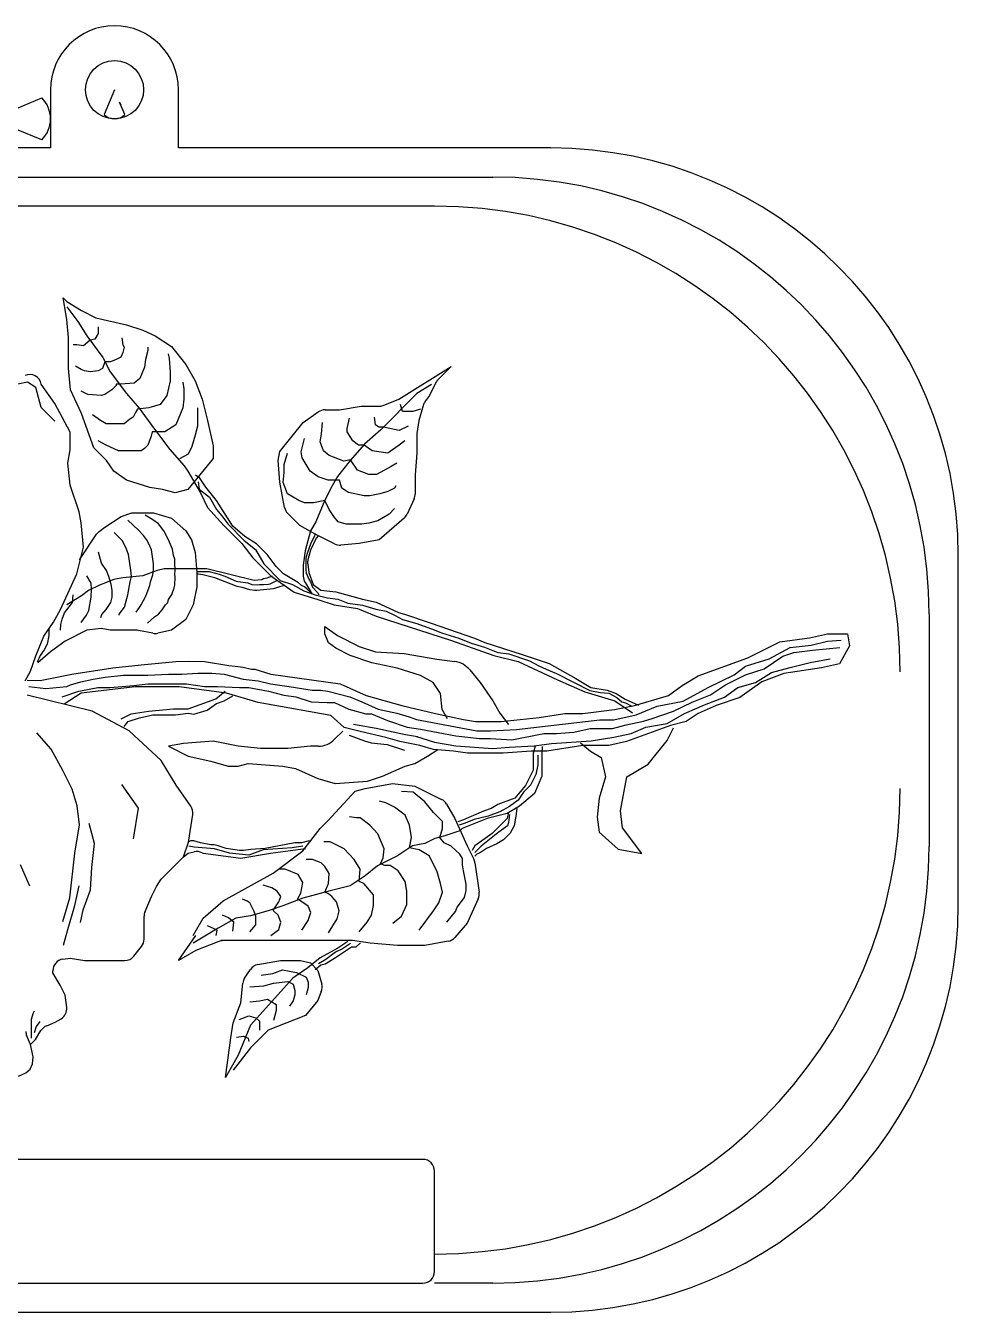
# Model space of a CAD drawing. Extents: x 0 to 145, y 0 to 110.
# Drawn here: x 64.9 to 145, y 0 to 110.5 of the extents above; entities that cross this region are included whole.
import ezdxf

# ---------------------------------------------------------------- set-up
doc = ezdxf.new("R2010")
doc.units = 0
doc.layers.add('WHITE', color=7, linetype='CONTINUOUS')

msp = doc.modelspace()

# ---------------------------------------------------------------- linework, layer by layer
at = {"layer": 'WHITE', "linetype": 'CONTINUOUS'}
for p, q in [((67, 105), (67, 102.5)), ((72.5, 105), (71.62, 102.87)), ((78, 100), (78, 105)), ((61.92, 102.5), (66.26, 104.3)), ((73.38, 102.87), (72.94, 103.93)), ((72.94, 103.93), (73.04, 103.7)), ((67, 102.5), (67, 100)), ((66.26, 100.7), (64.09, 101.6)), ((67, 100), (35, 100)), ((110, 100), (78, 100)), ((40, 97.5), (105, 97.5)), ((100, 95), (45, 95)), ((68.41, 85.27), (68.1, 87.13)), ((68.1, 87.13), (68.25, 86.97)), ((68.25, 86.97), (68.41, 86.82)), ((68.41, 86.82), (69.65, 86.04)), ((68.41, 86.35), (69.34, 85.11)), ((68.56, 83.71), (68.41, 85.27)), ((69.34, 85.11), (70.11, 83.87)), ((69.65, 86.04), (70.89, 85.42)), ((70.89, 85.42), (73.52, 84.8)), ((71.09, 84.07), (70.8, 83.58)), ((71.09, 84.65), (71.09, 84.07)), ((73.52, 84.8), (74.92, 84.34)), ((74.92, 84.34), (76, 83.87)), ((68.56, 81.08), (68.56, 83.71)), ((69.25, 83.1), (68.96, 83.1)), ((69.83, 83), (69.25, 83.1)), ((70.42, 83.48), (69.83, 83)), ((70.11, 83.87), (71.51, 82.01)), ((70.8, 83.58), (70.42, 83.48)), ((73.13, 83.68), (73.22, 83.1)), ((73.22, 83.1), (73.32, 82.9)), ((73.32, 82.9), (73.22, 82.42)), ((75.36, 82.9), (75.36, 82.61)), ((76, 83.87), (77.4, 82.94)), ((77.4, 82.94), (78.64, 81.39)), ((71.51, 82.01), (72.13, 80.77)), ((72.64, 81.84), (72.16, 81.64)), ((73.03, 82.03), (72.64, 81.84)), ((73.22, 82.42), (73.03, 82.03)), ((75.16, 81.84), (75.07, 81.16)), ((75.36, 82.61), (75.16, 81.84)), ((77.1, 82.32), (77.2, 81.93)), ((77.2, 81.93), (77.29, 80.77)), ((68.72, 79.22), (68.56, 81.08)), ((69.64, 80.96), (69.16, 81.25)), ((69.93, 80.87), (69.64, 80.96)), ((70.41, 80.77), (69.93, 80.87)), ((71.09, 80.87), (70.41, 80.77)), ((71.48, 81.06), (71.09, 80.87)), ((71.67, 81.64), (71.48, 81.06)), ((72.16, 81.64), (71.67, 81.64)), ((72.13, 80.77), (73.52, 78.9)), ((75.07, 81.16), (74.68, 80.19)), ((77.29, 80.77), (77.29, 79.99)), ((78.64, 81.39), (79.42, 79.99)), ((96.94, 78.44), (101.43, 81.23)), ((101.43, 81.23), (100.31, 80.11)), ((65.02, 79.88), (64.2, 79.7)), ((65.74, 79.43), (65.02, 79.88)), ((67.36, 78.05), (66.21, 79.71)), ((72.64, 79.61), (72.26, 79.22)), ((73.03, 79.7), (72.64, 79.7)), ((72.64, 79.7), (72.64, 79.61)), ((74.19, 79.8), (73.03, 79.7)), ((74.68, 80.19), (74.19, 79.8)), ((77.29, 79.99), (77, 78.73)), ((78.36, 79.9), (78.46, 79.32)), ((79.42, 79.99), (80.04, 78.44)), ((99.73, 79.68), (98.49, 78.91)), ((100.12, 79.85), (99.57, 78.75)), ((66.19, 77.71), (65.74, 79.43)), ((69.65, 77.2), (68.72, 79.22)), ((70.22, 78.83), (69.64, 79.12)), ((71.38, 78.73), (70.22, 78.83)), ((71.67, 78.83), (71.38, 78.73)), ((72.26, 79.22), (71.67, 78.83)), ((73.52, 78.9), (74.61, 77.66)), ((77, 78.73), (76.42, 77.96)), ((78.46, 79.32), (78.46, 78.44)), ((98.49, 78.91), (95.39, 75.8)), ((99.57, 78.75), (99.21, 78.27)), ((67.36, 76.54), (66.19, 77.71)), ((68.69, 75.58), (67.36, 78.05)), ((74.48, 77.57), (74.29, 77.28)), ((75.45, 77.67), (74.48, 77.57)), ((74.61, 77.66), (75.85, 75.96)), ((76.42, 77.96), (75.45, 77.67)), ((78.36, 77.67), (77.78, 76.21)), ((78.46, 78.44), (78.36, 77.67)), ((79.62, 77.67), (79.62, 76.12)), ((80.04, 78.44), (80.5, 76.58)), ((90.59, 77.51), (91.82, 77.51)), ((91.82, 77.51), (93.68, 77.82)), ((93.68, 77.82), (95.19, 77.82)), ((95.57, 77.89), (96.94, 78.44)), ((97.25, 77.38), (97.06, 77.96)), ((98.12, 77.38), (97.25, 77.38)), ((98.8, 77.57), (98.12, 77.38)), ((99.06, 77.96), (98.64, 76.58)), ((70.73, 74.25), (69.65, 77.2)), ((71.29, 76.6), (70.61, 77.09)), ((71.77, 76.31), (71.29, 76.6)), ((73.32, 76.31), (71.77, 76.31)), ((73.81, 76.7), (73.32, 76.31)), ((74.1, 76.89), (73.81, 76.7)), ((74.29, 77.28), (74.1, 76.89)), ((80.5, 76.58), (80.97, 74.41)), ((86.7, 73.94), (88.72, 76.42)), ((88.72, 76.42), (90.01, 77.33)), ((90.28, 75.44), (90.37, 76.41)), ((92.5, 75.92), (92.7, 76.79)), ((94.93, 76.21), (94.83, 76.89)), ((98.64, 76.58), (98.49, 75.49)), ((68.69, 74.07), (68.69, 75.58)), ((75.65, 75.24), (75.36, 74.47)), ((75.74, 75.63), (75.65, 75.24)), ((76.81, 75.63), (75.74, 75.63)), ((75.85, 75.96), (77.25, 74.1)), ((77.78, 76.21), (76.81, 75.63)), ((79.42, 75.34), (79.13, 74.37)), ((79.62, 76.12), (79.42, 75.34)), ((90.18, 74.76), (90.28, 75.44)), ((92.5, 75.63), (92.5, 75.92)), ((92.99, 74.86), (92.5, 75.63)), ((95.39, 75.8), (93.99, 74.56)), ((95.22, 76.02), (94.93, 76.21)), ((95.6, 76.02), (95.22, 76.02)), ((96.96, 75.73), (95.6, 76.02)), ((97.74, 76.12), (96.96, 75.73)), ((98.49, 75.49), (98.49, 73.79)), ((68.5, 72.93), (68.69, 74.07)), ((71.82, 73.17), (70.73, 74.25)), ((71.77, 74.47), (71.09, 74.86)), ((72.84, 73.98), (71.77, 74.47)), ((75.07, 74.18), (74.78, 73.98)), ((75.36, 74.47), (75.07, 74.18)), ((77.25, 74.1), (78.49, 72.7)), ((79.13, 74.37), (78.84, 73.69)), ((80.97, 74.41), (80.97, 73.32)), ((88.53, 73.89), (88.82, 75.05)), ((90.47, 73.98), (90.18, 74.76)), ((93.99, 74.56), (92.75, 73.17)), ((93.47, 74.47), (92.99, 74.86)), ((93.96, 74.47), (93.47, 74.47)), ((94.64, 73.98), (93.96, 74.47)), ((96.38, 74.08), (95.99, 73.79)), ((96.96, 74.47), (96.38, 74.08)), ((97.45, 74.86), (96.96, 74.47)), ((68.69, 71.03), (68.5, 72.93)), ((72.44, 72.23), (71.82, 73.17)), ((74.78, 73.98), (72.84, 73.98)), ((78.84, 73.69), (78.07, 73.31)), ((80.97, 73.32), (78.79, 70.68)), ((86.55, 73.17), (86.7, 73.94)), ((86.7, 71.3), (86.55, 73.17)), ((87.08, 72.82), (87.37, 73.79)), ((88.63, 73.4), (88.53, 73.89)), ((89.31, 72.24), (88.63, 73.4)), ((90.95, 73.6), (90.47, 73.98)), ((92.21, 73.11), (90.95, 73.6)), ((92.75, 73.17), (91.66, 71.77)), ((92.79, 73.21), (92.21, 73.11)), ((93.38, 72.34), (92.79, 73.21)), ((95.99, 73.79), (94.64, 73.98)), ((98.49, 73.79), (98.33, 71.92)), ((73.52, 71.46), (72.44, 72.23)), ((78.49, 72.7), (78.79, 72.23)), ((78.79, 72.23), (79.88, 70.37)), ((79.84, 71.63), (79.46, 71.89)), ((86.98, 71.27), (87.08, 72.14)), ((87.08, 72.14), (87.08, 72.82)), ((89.99, 71.75), (89.31, 72.24)), ((94.34, 71.95), (93.38, 72.34)), ((95.02, 71.95), (94.34, 71.95)), ((95.7, 72.34), (95.02, 71.95)), ((96.28, 72.63), (95.7, 72.34)), ((96.77, 72.92), (96.28, 72.63)), ((98.33, 71.92), (98.33, 70.28)), ((69.45, 68.75), (68.69, 71.03)), ((75.54, 70.84), (73.52, 71.46)), ((76.62, 70.68), (75.54, 70.84)), ((79.68, 71.33), (79.77, 70.71)), ((80.35, 70.86), (79.84, 71.63)), ((81.25, 69.71), (80.35, 70.86)), ((87.11, 69.12), (86.7, 71.3)), ((87.37, 70.3), (86.98, 71.27)), ((90.86, 71.46), (89.99, 71.75)), ((91.2, 70.99), (90.58, 69.75)), ((91.83, 71.46), (90.86, 71.46)), ((91.66, 71.77), (91.2, 70.99)), ((92.02, 70.79), (91.83, 71.46)), ((92.6, 70.4), (92.02, 70.79)), ((96.57, 70.79), (95.99, 70.49)), ((96.67, 70.98), (96.57, 70.79)), ((77.71, 70.37), (76.62, 70.68)), ((78.79, 70.68), (77.71, 70.37)), ((79.77, 70.71), (80.65, 70)), ((79.88, 70.37), (80.5, 69.13)), ((80.65, 70), (81.27, 68.94)), ((82.02, 68.55), (81.25, 69.71)), ((88.34, 69.72), (87.37, 70.3)), ((88.82, 69.53), (88.34, 69.72)), ((90.57, 69.72), (89.6, 69.53)), ((90.58, 69.75), (89.81, 67.89)), ((90.95, 68.94), (90.57, 69.72)), ((93.96, 70.11), (92.6, 70.4)), ((94.44, 70.11), (93.96, 70.11)), ((95.31, 70.3), (94.44, 70.11)), ((95.99, 70.49), (95.31, 70.3)), ((98.24, 69.86), (97.65, 68.55)), ((69.64, 67.8), (69.45, 68.75)), ((73.06, 68.36), (73.99, 68.67)), ((73.99, 68.67), (75.85, 68.67)), ((75.85, 68.67), (77.4, 68.2)), ((80.5, 69.13), (81.9, 67.58)), ((81.27, 68.94), (81.71, 68.41)), ((82.66, 67.53), (82.02, 68.55)), ((88.41, 67.58), (87.39, 68.6)), ((89.6, 69.53), (88.82, 69.53)), ((91.34, 68.36), (90.95, 68.94)), ((96.09, 68.56), (95.12, 67.97)), ((96.57, 69.04), (96.09, 68.56)), ((69.83, 65.71), (69.64, 67.8)), ((71.18, 67.06), (71.66, 67.43)), ((71.66, 67.43), (73.06, 68.36)), ((74.55, 67.17), (73.65, 68.02)), ((75.79, 68.07), (75.14, 68.46)), ((76.29, 67.72), (75.79, 68.07)), ((76.73, 67.12), (76.29, 67.72)), ((77.4, 68.2), (78.64, 67.12)), ((81.71, 68.41), (82.24, 67.71)), ((81.9, 67.58), (83.45, 66.03)), ((82.24, 67.71), (83.65, 66.3)), ((83.69, 66.63), (82.66, 67.53)), ((89.81, 66.8), (88.41, 67.58)), ((89.81, 67.89), (89.34, 67.12)), ((91.73, 67.88), (91.34, 68.36)), ((92.41, 67.68), (91.73, 67.88)), ((93.76, 67.68), (92.41, 67.68)), ((94.34, 67.78), (93.76, 67.68)), ((95.12, 67.97), (94.34, 67.78)), ((97.399, 68.211), (95.23, 66.34)), ((69.49, 64.63), (70.95, 66.82)), ((73.16, 66.28), (72.46, 66.97)), ((74.99, 66.73), (74.55, 67.17)), ((75.24, 66.38), (74.99, 66.73)), ((75.49, 65.93), (75.24, 66.38)), ((77.13, 66.33), (76.73, 67.12)), ((77.48, 65.53), (77.13, 66.33)), ((78.64, 67.12), (79.11, 66.34)), ((79.11, 66.34), (79.42, 65.25)), ((83.65, 66.3), (84.62, 65.5)), ((84.71, 65.99), (83.69, 66.63)), ((89.34, 67.12), (88.87, 65.41)), ((89.84, 66.5), (89.33, 65.47)), ((89.67, 66.66), (89.37, 66.07)), ((89.73, 66.89), (89.67, 66.66)), ((91.41, 66), (89.81, 66.8)), ((90.03, 66.73), (89.84, 66.5)), ((95.23, 66.34), (93.53, 66.03)), ((69.26, 63.43), (69.83, 65.71)), ((71.37, 64.34), (71.12, 65.29)), ((73.46, 65.68), (73.16, 66.28)), ((73.7, 65.09), (73.46, 65.68)), ((75.69, 65.49), (75.49, 65.93)), ((75.84, 64.29), (75.69, 65.49)), ((77.58, 64.99), (77.48, 65.53)), ((79.42, 65.25), (79.57, 63.55)), ((83.45, 66.03), (84.38, 64.79)), ((84.62, 65.5), (85.33, 64.27)), ((85.61, 65.09), (84.71, 65.99)), ((88.87, 65.41), (88.72, 64.17)), ((89.37, 66.07), (89.05, 65.16)), ((89.33, 65.47), (89.12, 64.64)), ((93.53, 66.03), (91.94, 65.9)), ((71.82, 63.7), (71.37, 64.34)), ((73.9, 63.75), (73.7, 65.09)), ((75.84, 63.8), (75.84, 64.29)), ((77.67, 64.69), (77.58, 64.99)), ((77.67, 64.34), (77.67, 64.69)), ((77.72, 63.75), (77.67, 64.34)), ((84.38, 64.79), (85.93, 63.24)), ((85.33, 64.27), (86.74, 62.85)), ((86.38, 64.06), (85.61, 65.09)), ((88.72, 64.17), (88.72, 63.21)), ((89.05, 65.16), (88.95, 64.76)), ((88.95, 64.76), (88.95, 63.75)), ((89.1, 64.25), (89.2, 63.55)), ((145, 35), (145, 65)), ((67.87, 60.35), (69.26, 63.43)), ((70.48, 62.61), (70.13, 63.25)), ((72.02, 63.2), (71.82, 63.7)), ((72.21, 62.51), (72.02, 63.2)), ((73.21, 63.08), (72.44, 62.93)), ((74.92, 63.24), (73.21, 63.08)), ((73.85, 62.75), (73.95, 63.2)), ((73.95, 63.2), (73.9, 63.75)), ((76.16, 63.7), (74.92, 63.24)), ((75.59, 62.75), (75.79, 63.35)), ((75.79, 63.35), (75.84, 63.8)), ((76.78, 63.86), (76.16, 63.7)), ((80.25, 63.86), (76.78, 63.86)), ((77.67, 63.4), (77.72, 63.75)), ((77.72, 63.15), (77.67, 63.4)), ((77.67, 62.46), (77.72, 63.15)), ((79.7, 63.39), (79.54, 63.39)), ((79.57, 63.55), (79.57, 62.31)), ((80.65, 63.59), (79.63, 63.59)), ((80.09, 63.33), (79.7, 63.39)), ((81.12, 63.08), (80.09, 63.33)), ((84.5, 62.84), (80.44, 63.84)), ((81.53, 63.36), (80.65, 63.59)), ((83.04, 62.35), (81.12, 63.08)), ((82.02, 63.19), (81.53, 63.36)), ((82.97, 62.77), (82.02, 63.19)), ((85.3, 63), (85.15, 62.92)), ((85.59, 63.05), (85.3, 63)), ((86.06, 63.23), (85.59, 63.05)), ((85.93, 63.24), (87.94, 61.84)), ((87.02, 63.42), (86.38, 64.06)), ((88.3, 62.65), (87.02, 63.42)), ((88.95, 63.75), (88.98, 63.52)), ((88.98, 63.52), (89.21, 62.96)), ((89.2, 63.55), (89.58, 62.52)), ((70.27, 61.99), (69.65, 61.53)), ((71.2, 62.46), (70.27, 61.99)), ((70.53, 62.11), (70.48, 62.61)), ((70.48, 61.41), (70.53, 62.11)), ((72.44, 62.93), (71.2, 62.46)), ((72.31, 62.01), (72.21, 62.51)), ((72.31, 61.41), (72.31, 62.01)), ((73.65, 61.61), (73.85, 62.75)), ((75.19, 61.51), (75.39, 62.06)), ((75.39, 62.06), (75.54, 62.41)), ((75.54, 62.41), (75.59, 62.75)), ((77.43, 61.66), (77.62, 62.21)), ((77.62, 62.21), (77.67, 62.46)), ((79.57, 62.31), (79.26, 60.75)), ((83.1, 62.74), (82.97, 62.77)), ((83.46, 62.24), (83.04, 62.35)), ((83.98, 62.61), (83.1, 62.74)), ((84.14, 62.04), (83.46, 62.24)), ((84.34, 62.47), (83.98, 62.61)), ((84.55, 61.98), (84.14, 62.04)), ((84.77, 62.44), (84.34, 62.47)), ((85.15, 62.92), (84.5, 62.84)), ((84.73, 61.98), (84.55, 61.98)), ((86.16, 62.14), (84.73, 61.98)), ((84.96, 62.47), (84.77, 62.44)), ((85.29, 62.47), (84.96, 62.47)), ((85.74, 62.51), (85.29, 62.47)), ((85.84, 62.54), (85.74, 62.51)), ((86.43, 62.83), (85.84, 62.54)), ((86.68, 62.32), (86.16, 62.14)), ((87.12, 62.43), (86.68, 62.32)), ((86.74, 62.85), (87.8, 62.5)), ((87.8, 62.5), (88.77, 61.97)), ((88.58, 62.43), (88.3, 62.65)), ((88.81, 62.32), (88.58, 62.43)), ((88.77, 61.97), (89.74, 61.62)), ((89.04, 62.11), (88.81, 62.32)), ((88.87, 62.68), (89.49, 61.68)), ((89.49, 61.68), (89.04, 62.11)), ((89.21, 62.96), (89.34, 62.74)), ((89.34, 62.74), (89.51, 62.28)), ((89.51, 62.28), (89.93, 61.82)), ((89.58, 62.52), (90.23, 62.01)), ((90.23, 62.01), (91.51, 61.88)), ((91.51, 61.88), (93.82, 61.24)), ((68.19, 60.07), (68.89, 60.97)), ((69.65, 61.53), (68.41, 60.75)), ((68.89, 60.97), (68.94, 61.61)), ((70.28, 60.27), (70.48, 61.41)), ((71.77, 60.37), (72.17, 60.97)), ((72.17, 60.97), (72.31, 61.41)), ((73.36, 60.57), (73.65, 61.61)), ((74.8, 60.77), (75.19, 61.51)), ((76.88, 60.77), (77.08, 60.97)), ((77.08, 60.97), (77.13, 61.21)), ((77.13, 61.21), (77.43, 61.66)), ((87.94, 61.84), (89.96, 61.22)), ((89.74, 61.62), (90.8, 61.35)), ((89.93, 61.82), (90.06, 61.62)), ((89.96, 61.22), (91.36, 60.75)), ((90.8, 61.35), (91.68, 61.26)), ((91.68, 61.26), (92.56, 60.91)), ((92.56, 60.91), (93.8, 60.74)), ((93.82, 61.24), (94.97, 60.98)), ((94.97, 60.98), (96.89, 60.09)), ((67.26, 59.28), (67.87, 60.35)), ((68, 59.53), (68.19, 60.07)), ((69.64, 59.23), (70.08, 59.87)), ((70.08, 59.87), (70.28, 60.27)), ((71.32, 59.67), (71.42, 59.92)), ((71.42, 59.92), (71.77, 60.37)), ((72.91, 59.97), (73.36, 60.57)), ((72.91, 59.87), (72.91, 59.97)), ((74.35, 60.12), (74.65, 60.52)), ((74.65, 60.52), (74.8, 60.77)), ((75.64, 59.48), (75.94, 59.73)), ((75.94, 59.73), (76.29, 59.97)), ((76.29, 59.97), (76.58, 60.32)), ((76.58, 60.32), (76.88, 60.77)), ((79.26, 60.75), (78.64, 59.51)), ((91.36, 60.75), (93.37, 60.44)), ((93.37, 60.44), (94.97, 59.79)), ((93.8, 60.74), (94.94, 60.38)), ((94.94, 60.38), (95.83, 60.21)), ((94.97, 59.79), (101.46, 57.71)), ((95.83, 60.21), (96.62, 59.85)), ((96.62, 59.85), (97.24, 59.5)), ((96.89, 60.09), (97.41, 59.96)), ((97.41, 59.96), (99.71, 59.19)), ((142.5, 60), (142.5, 40)), ((66.42, 58.06), (67.26, 59.28)), ((66.86, 58.73), (66.86, 58.14)), ((67.85, 58.58), (67.9, 59.08)), ((67.9, 59.08), (68, 59.53)), ((70.11, 58.58), (68.25, 57.65)), ((71.35, 58.74), (70.11, 58.58)), ((72.13, 58.58), (71.35, 58.74)), ((74.35, 58.58), (72.13, 58.58)), ((75.34, 59.18), (75.64, 59.48)), ((77.4, 58.58), (76.21, 58.32)), ((78.64, 59.51), (77.4, 58.58)), ((90.58, 58.27), (90.58, 58.89)), ((90.58, 58.89), (91.66, 58.12)), ((97.24, 59.5), (98.47, 59.15)), ((98.47, 59.15), (99.97, 58.62)), ((99.71, 59.19), (103.43, 57.91)), ((99.97, 58.62), (100.59, 58.35)), ((65.73, 56.37), (66.42, 58.06)), ((66.86, 58.14), (66.71, 57.39)), ((68.25, 57.65), (67.01, 56.72)), ((75.8, 58.32), (74.55, 58.56)), ((90.89, 57.5), (90.58, 58.27)), ((91.51, 57.03), (90.89, 57.5)), ((91.66, 58.12), (93.53, 57.19)), ((100.59, 58.35), (102.09, 57.91)), ((101.46, 57.71), (105.1, 56.41)), ((102.09, 57.91), (103.15, 57.47)), ((103.15, 57.47), (104.29, 57.12)), ((103.43, 57.91), (104.33, 57.52)), ((104.33, 57.52), (107.53, 56.5)), ((126.92, 56.21), (129.66, 57.58)), ((129.66, 57.58), (132.22, 57.92)), ((132.22, 57.92), (133.76, 58.27)), ((132.37, 57.3), (133.76, 57.63)), ((133.76, 58.27), (135.47, 58.27)), ((133.76, 57.63), (134.94, 57.73)), ((135.47, 58.27), (135.64, 57.24)), ((65.27, 55.07), (65.73, 56.37)), ((66.11, 56.4), (65.86, 55.85)), ((67.01, 56.72), (65.92, 55.79)), ((66.46, 56.9), (66.11, 56.4)), ((66.71, 57.39), (66.46, 56.9)), ((92.75, 56.41), (91.51, 57.03)), ((94.61, 55.79), (92.75, 56.41)), ((93.53, 57.19), (94.92, 56.72)), ((94.92, 56.72), (97.4, 56.57)), ((97.4, 56.57), (100.19, 56.1)), ((104.29, 57.12), (105.44, 56.67)), ((105.1, 56.41), (107.18, 55.89)), ((105.44, 56.67), (106.39, 56.56)), ((106.39, 56.56), (108.17, 55.95)), ((107.53, 56.5), (109.84, 55.73)), ((128.74, 56.13), (130.56, 57.09)), ((129.92, 56.34), (130.88, 56.66)), ((130.56, 57.09), (132.37, 57.3)), ((130.88, 56.66), (132.48, 56.88)), ((132.48, 56.88), (134.83, 57.09)), ((135.64, 57.24), (134.78, 55.7)), ((68.83, 54.8), (72.36, 55.34)), ((72.36, 55.34), (74.8, 55.62)), ((74.8, 55.62), (77.78, 55.89)), ((77.78, 55.89), (78.84, 55.92)), ((78.84, 55.92), (80.24, 55.88)), ((80.24, 55.88), (82.32, 55.54)), ((82.32, 55.54), (82.87, 55.5)), ((82.87, 55.5), (83.55, 55.41)), ((83.55, 55.41), (84.27, 55.24)), ((96.78, 55.32), (94.61, 55.79)), ((98.8, 54.7), (96.78, 55.32)), ((100.19, 56.1), (101.74, 55.89)), ((107.18, 55.89), (110.56, 54.33)), ((108.17, 55.95), (108.97, 55.52)), ((108.97, 55.52), (109.58, 55.24)), ((109.84, 55.73), (112.15, 54.44)), ((122.65, 54.67), (126.92, 56.21)), ((125.75, 54.74), (126.71, 55.49)), ((126.71, 55.49), (128.74, 56.13)), ((126.71, 54.74), (128.31, 55.27)), ((128.31, 55.27), (129.92, 56.34)), ((128.95, 54.95), (130.56, 55.38)), ((133.25, 55.36), (130, 54.85)), ((130.56, 55.38), (132.27, 55.81)), ((132.27, 55.81), (133.98, 56.13)), ((134.78, 55.7), (133.25, 55.36)), ((64.81, 54.23), (65.27, 55.07)), ((64.99, 54.28), (66.12, 54.26)), ((66.12, 54.26), (68.83, 54.8)), ((68.72, 53.9), (69.61, 54.15)), ((69.61, 54.15), (70.66, 54.39)), ((70.66, 54.39), (71.71, 54.55)), ((71.71, 54.55), (73.26, 54.72)), ((73.26, 54.72), (75.36, 54.72)), ((75.36, 54.72), (77.15, 54.8)), ((77.15, 54.8), (78.28, 54.8)), ((78.28, 54.8), (79.66, 54.88)), ((79.66, 54.88), (80.87, 54.88)), ((80.87, 54.88), (81.93, 54.8)), ((81.93, 54.8), (83.55, 54.39)), ((83.55, 54.39), (84.85, 54.23)), ((84.27, 55.24), (84.57, 55.24)), ((84.57, 55.24), (85.92, 54.8)), ((84.85, 54.23), (85.9, 53.99)), ((85.92, 54.8), (91.89, 53.99)), ((99.88, 54.08), (98.8, 54.7)), ((103.02, 55.18), (103.92, 54.08)), ((109.58, 55.24), (110.47, 54.87)), ((110.47, 54.87), (113.33, 53.41)), ((110.56, 54.33), (112.9, 53.29)), ((112.15, 54.44), (113.43, 53.67)), ((121.28, 53.82), (122.65, 54.67)), ((123.51, 53.67), (125.75, 54.74)), ((125, 53.88), (126.71, 54.74)), ((128.12, 54.16), (126.24, 52.79)), ((127.57, 54.1), (128.95, 54.95)), ((130, 54.85), (128.12, 54.16)), ((65.15, 53.74), (66.61, 53.58)), ((66.61, 53.58), (68.39, 53.74)), ((67.99, 52.85), (69.44, 53.34)), ((69.64, 53.17), (68.17, 52.22)), ((68.39, 53.74), (68.72, 53.9)), ((69.44, 53.34), (71.07, 53.66)), ((74.26, 53.72), (69.64, 53.17)), ((71.07, 53.66), (72.12, 53.66)), ((72.12, 53.66), (74.15, 53.82)), ((74.15, 53.82), (75.36, 53.99)), ((78.06, 53.72), (74.26, 53.72)), ((75.36, 53.99), (78.69, 53.99)), ((82.13, 53.17), (78.06, 53.72)), ((78.69, 53.99), (80.23, 53.74)), ((80.23, 53.74), (81.36, 53.74)), ((81.2, 52.69), (82.01, 53.35)), ((81.36, 53.74), (83.23, 53.66)), ((84.84, 52.36), (82.13, 53.17)), ((83.23, 53.66), (84.04, 53.66)), ((84.04, 53.66), (85.74, 53.34)), ((85.74, 53.34), (87.04, 53.01)), ((85.9, 53.99), (87.52, 53.74)), ((87.52, 53.74), (89.47, 53.42)), ((89.47, 53.42), (90.2, 53.42)), ((90.2, 53.42), (90.84, 53.34)), ((90.84, 53.34), (92.71, 52.85)), ((91.89, 53.99), (94.11, 52.96)), ((100.5, 53.15), (99.88, 54.08)), ((100.66, 51.76), (100.5, 53.15)), ((103.92, 54.08), (105, 52.53)), ((112.9, 53.29), (115.5, 52.51)), ((113.33, 53.41), (114.22, 53.23)), ((113.43, 53.67), (114.84, 53.42)), ((114.22, 53.23), (114.97, 53.18)), ((114.84, 53.42), (115.61, 53.16)), ((114.97, 53.18), (115.67, 52.8)), ((115.61, 53.16), (116.38, 52.65)), ((120.09, 52.96), (121.28, 53.82)), ((121.37, 52.49), (123.51, 53.67)), ((123.72, 53.03), (125, 53.88)), ((124.9, 52.82), (126.07, 53.67)), ((126.07, 53.67), (127.57, 54.1)), ((70.59, 51.62), (65, 53)), ((78.84, 51.83), (81.2, 52.69)), ((80.46, 51.71), (81.27, 52.29)), ((81.27, 52.29), (81.93, 52.53)), ((81.93, 52.53), (82.67, 52.94)), ((91.08, 51.27), (84.84, 52.36)), ((87.04, 53.01), (88.09, 52.85)), ((88.09, 52.85), (89.39, 52.44)), ((89.39, 52.44), (90.76, 52.36)), ((90.76, 52.36), (91.41, 52.36)), ((91.41, 52.36), (92.63, 51.79)), ((92.71, 52.85), (93.76, 52.44)), ((93.76, 52.44), (95.14, 51.79)), ((94.11, 52.96), (97.18, 52.11)), ((97.18, 52.11), (100.09, 51.43)), ((105, 52.53), (105.62, 51.45)), ((115.47, 51.77), (117.18, 52.11)), ((115.5, 52.51), (117.02, 51.49)), ((115.67, 52.8), (116.1, 52.43)), ((116.1, 52.43), (116.42, 52.33)), ((116.38, 52.65), (117.53, 52.13)), ((116.42, 52.33), (116.94, 52.05)), ((117.18, 52.11), (120.09, 52.96)), ((117.31, 51.32), (119.13, 52.07)), ((119.13, 52.07), (121.37, 52.49)), ((120.52, 51.64), (122.12, 52.39)), ((121.48, 51.42), (123.19, 52.17)), ((122.12, 52.39), (123.72, 53.03)), ((124.19, 52.11), (122.65, 51.43)), ((123.19, 52.17), (124.9, 52.82)), ((126.24, 52.79), (124.19, 52.11)), ((73.77, 49.93), (70.59, 51.62)), ((73.07, 50.98), (73.92, 51.4)), ((73.66, 50.73), (74.64, 51.05)), ((73.92, 51.4), (75.42, 51.62)), ((74.64, 51.05), (75.79, 51.3)), ((75.42, 51.62), (77.56, 51.83)), ((75.79, 51.3), (77.75, 51.3)), ((77.56, 51.83), (78.84, 51.83)), ((77.75, 51.3), (78.82, 51.46)), ((78.82, 51.46), (79.31, 51.38)), ((79.31, 51.38), (80.46, 51.71)), ((92.23, 50.23), (91.08, 51.27)), ((92.63, 51.79), (94.09, 51.39)), ((94.09, 51.39), (94.57, 51.39)), ((94.57, 51.39), (95.95, 50.82)), ((95.14, 51.79), (96.76, 51.47)), ((96.76, 51.47), (97.82, 51.15)), ((97.82, 51.15), (98.46, 50.9)), ((98.46, 50.9), (103.63, 49.93)), ((100.09, 51.43), (102.48, 50.91)), ((101.12, 50.98), (100.66, 51.76)), ((102.48, 50.91), (103.51, 50.74)), ((105.62, 51.45), (106.34, 50.48)), ((105.73, 50.74), (108.98, 51.08)), ((107.05, 50.04), (114.21, 50.89)), ((108.98, 51.08), (111.2, 51.43)), ((111.2, 51.43), (112.74, 51.43)), ((112.74, 51.43), (115.47, 51.77)), ((114.21, 50.89), (115.39, 50.89)), ((115.39, 50.89), (117.31, 51.32)), ((117.95, 50.78), (118.7, 51)), ((118.7, 51), (120.52, 51.64)), ((119.98, 50.57), (121.48, 51.42)), ((122.65, 51.43), (121.62, 50.74)), ((67.05, 48.36), (65.83, 49.78)), ((73.33, 50.32), (73.66, 50.73)), ((76.52, 47.38), (73.77, 49.93)), ((92.11, 49.91), (91.41, 49.21)), ((93.6, 49.89), (92.23, 50.23)), ((93.03, 50.5), (94.98, 50.17)), ((95.82, 49.37), (93.6, 49.89)), ((94.98, 50.17), (97.49, 49.61)), ((95.95, 50.82), (97.65, 50.25)), ((97.65, 50.25), (98.79, 50.09)), ((98.79, 50.09), (101.82, 49.5)), ((103.51, 50.74), (105.73, 50.74)), ((103.63, 49.93), (104.81, 49.93)), ((104.81, 49.93), (107.05, 50.04)), ((110.47, 49.71), (111.97, 49.82)), ((111.97, 49.82), (113.36, 50.14)), ((113.36, 50.14), (115.28, 50.14)), ((115.28, 50.14), (116.45, 50.46)), ((116.45, 50.46), (117.95, 50.78)), ((120.26, 50.4), (116.5, 49.03)), ((116.88, 49.71), (118.16, 50.25)), ((118.16, 50.25), (119.98, 50.57)), ((119.99, 49.1), (120.54, 50.19)), ((121.62, 50.74), (120.26, 50.4)), ((78.42, 48.84), (77.13, 48.62)), ((77.13, 48.62), (78.84, 47.77)), ((80.98, 49.05), (78.42, 48.84)), ((83.12, 48.62), (80.98, 49.05)), ((85.05, 48.41), (83.12, 48.62)), ((89.33, 48.62), (87.4, 48.41)), ((90, 48.62), (89.33, 48.62)), ((92.66, 49.58), (93.97, 49.09)), ((93.97, 49.09), (94.54, 48.92)), ((94.54, 48.92), (95.94, 48.76)), ((97.01, 49.03), (95.82, 49.37)), ((95.94, 48.76), (97.24, 48.35)), ((98.72, 48.69), (97.01, 49.03)), ((97.49, 49.61), (98.54, 49.44)), ((98.46, 49.44), (100, 48.97)), ((99.92, 48.35), (98.72, 48.69)), ((100, 48.97), (101.82, 48.65)), ((101.82, 49.5), (103.85, 49.29)), ((101.82, 48.65), (105.02, 48.43)), ((103.85, 49.29), (104.81, 49.29)), ((104.81, 49.29), (106.63, 49.18)), ((106.41, 48.54), (108.55, 48.65)), ((106.63, 49.18), (109.4, 49.71)), ((108.64, 48.63), (108.47, 48.02)), ((108.55, 48.65), (110.05, 48.86)), ((109.4, 49.71), (110.47, 49.71)), ((112.74, 48.69), (109.66, 48.18)), ((110.05, 48.86), (113.46, 49.07)), ((112.53, 48.91), (113.41, 48.18)), ((114.96, 48.69), (112.74, 48.69)), ((113.46, 49.07), (115.39, 49.39)), ((116.5, 49.03), (114.96, 48.69)), ((115.39, 49.39), (116.88, 49.71)), ((118.34, 47.09), (119.99, 49.1)), ((68.06, 46.54), (67.05, 48.36)), ((78.84, 47.77), (80.77, 47.34)), ((87.4, 48.41), (85.05, 48.41)), ((97.24, 48.35), (97.41, 48.27)), ((98.31, 47.12), (99.38, 47.77)), ((99.38, 47.77), (100.28, 48.35)), ((101.63, 48.18), (99.92, 48.35)), ((102.82, 48.01), (101.63, 48.18)), ((105.9, 48.01), (102.82, 48.01)), ((105.02, 48.43), (106.41, 48.54)), ((108.29, 48.18), (105.9, 48.01)), ((109.66, 48.18), (108.29, 48.18)), ((108.47, 48.02), (108.47, 46.55)), ((108.86, 47.85), (108.86, 47.02)), ((109.25, 48.58), (109.23, 47.98)), ((109.23, 47.98), (109.23, 46.05)), ((113.41, 48.18), (114.32, 47.64)), ((114.32, 47.64), (114.69, 45.99)), ((68.87, 44.92), (68.06, 46.54)), ((77.8, 45.26), (76.52, 47.38)), ((80.77, 47.34), (82.27, 46.91)), ((82.27, 46.91), (83.12, 46.91)), ((83.12, 46.91), (83.98, 47.12)), ((83.98, 47.12), (86.97, 46.91)), ((86.97, 46.91), (88.04, 46.69)), ((88.04, 46.69), (89.97, 45.84)), ((95.53, 46.05), (97.46, 46.91)), ((97.46, 46.91), (98.31, 47.12)), ((108.47, 46.55), (107.81, 45.24)), ((108.86, 47.02), (108.71, 46.18)), ((116.52, 45.99), (118.34, 47.09)), ((74.55, 43.29), (73.13, 45.32)), ((89.97, 45.84), (91.47, 45.41)), ((91.47, 45.41), (94.25, 45.62)), ((94.03, 44.98), (96.39, 45.41)), ((94.25, 45.62), (95.53, 46.05)), ((96.39, 45.41), (98.31, 45.2)), ((108.71, 46.18), (108.25, 45.27)), ((109.23, 46.05), (108.58, 44.55)), ((114.69, 45.99), (114.14, 44.16)), ((115.97, 43.07), (116.52, 45.99)), ((69.28, 43.5), (68.87, 44.92)), ((79.05, 43.47), (77.8, 45.26)), ((90.83, 42.2), (93.18, 44.77)), ((93.18, 44.77), (94.03, 44.98)), ((98.16, 44.66), (97.17, 44.74)), ((99.15, 43.83), (98.16, 44.66)), ((98.31, 45.2), (100.61, 44.05)), ((107.81, 45.24), (106.91, 44.17)), ((107.65, 44.66), (107.19, 43.98)), ((108.58, 44.55), (107.3, 43.48)), ((108.25, 45.27), (107.65, 44.66)), ((69.48, 41.87), (69.28, 43.5)), ((74.14, 40.66), (74.55, 43.29)), ((95.81, 43.75), (95.28, 43.9)), ((96.57, 43.37), (95.81, 43.75)), ((97.48, 42.69), (96.57, 43.37)), ((99.91, 42.92), (99.15, 43.83)), ((101.03, 43.65), (101.74, 42.41)), ((104.86, 43.27), (104.21, 43.03)), ((105.44, 43.6), (104.86, 43.27)), ((106.91, 44.17), (105.44, 43.6)), ((106.43, 43.45), (105.6, 42.99)), ((107.3, 43.48), (106.23, 42.84)), ((107.19, 43.98), (106.43, 43.45)), ((107.07, 43.27), (106.99, 42.61)), ((114.14, 44.16), (113.96, 42.52)), ((78.86, 40.39), (79.22, 42.74)), ((90.18, 41.56), (90.83, 42.2)), ((93.3, 42.46), (92.7, 42.54)), ((93.61, 42.46), (93.3, 42.46)), ((94.44, 41.85), (93.61, 42.46)), ((97.86, 41.85), (97.48, 42.69)), ((100.67, 42.16), (99.91, 42.92)), ((100.67, 41.55), (100.67, 42.16)), ((101.74, 42.41), (102.81, 40.06)), ((102.49, 42.29), (102, 42.12)), ((102.64, 42), (102.11, 41.85)), ((104.52, 42.41), (102.38, 41.56)), ((104.21, 43.03), (102.49, 42.29)), ((103.4, 42.31), (102.64, 42)), ((104.61, 42.61), (103.4, 42.31)), ((106.23, 42.84), (104.52, 42.41)), ((105.6, 42.99), (104.61, 42.61)), ((106.23, 42.41), (104.95, 41.13)), ((106.34, 42.94), (106.23, 42.41)), ((106.36, 42.08), (106.28, 41.78)), ((106.43, 42.76), (106.36, 42.08)), ((106.99, 42.61), (106.83, 41.79)), ((113.96, 42.52), (114.14, 41.24)), ((116.15, 41.6), (115.97, 43.07)), ((69.08, 39.44), (69.48, 41.87)), ((70.79, 40.27), (70.31, 41.97)), ((88.69, 39.63), (90.18, 41.56)), ((95.13, 41.09), (94.44, 41.85)), ((95.66, 39.8), (95.13, 41.09)), ((98.01, 40.79), (97.86, 41.85)), ((100.88, 40.91), (100.02, 40.7)), ((100.44, 40.79), (100.67, 41.55)), ((102.16, 41.34), (100.88, 40.91)), ((102.38, 41.56), (102.16, 41.34)), ((104.95, 41.13), (103.45, 40.06)), ((105.45, 41.17), (104, 40.03)), ((106.28, 41.78), (105.45, 41.17)), ((106.5, 41.14), (105.93, 40.57)), ((106.83, 41.79), (106.5, 41.14)), ((114.14, 41.24), (115.79, 39.78)), ((117.8, 39.41), (116.15, 41.6)), ((70.55, 38.21), (70.79, 40.27)), ((78.43, 39.11), (78.86, 40.39)), ((79.06, 40.48), (78.82, 40.4)), ((79.34, 39.96), (78.88, 40.03)), ((79.31, 40.48), (79.06, 40.48)), ((79.88, 40.32), (79.31, 40.48)), ((81.09, 39.8), (79.34, 39.96)), ((80.78, 40.16), (79.88, 40.32)), ((80.96, 40.16), (80.78, 40.16)), ((82.37, 39.42), (81.09, 39.8)), ((82.09, 39.83), (81.4, 40.05)), ((83.24, 39.67), (82.09, 39.83)), ((85.45, 39.83), (84.22, 39.75)), ((87.76, 39.88), (85.26, 39.73)), ((87.99, 40.32), (85.45, 39.83)), ((85.9, 39.42), (88.9, 39.84)), ((88.67, 40.03), (87.76, 39.88)), ((88.56, 40.32), (87.99, 40.32)), ((89.22, 40.48), (88.56, 40.32)), ((91.03, 40.41), (90.49, 40.41)), ((92.24, 39.8), (91.03, 40.41)), ((93.08, 38.89), (92.24, 39.8)), ((95.58, 39.04), (95.66, 39.8)), ((98.1, 40.06), (96.82, 39.2)), ((97.86, 39.88), (98.01, 40.79)), ((98.69, 39.73), (97.86, 39.88)), ((99.17, 40.27), (98.1, 40.06)), ((100.02, 40.7), (99.17, 40.27)), ((100.82, 40.33), (100.44, 40.79)), ((101.42, 40.03), (100.82, 40.33)), ((102.18, 39.35), (101.42, 40.03)), ((102.81, 40.06), (103.38, 38.92)), ((103.45, 40.06), (103.22, 39.66)), ((104, 40.03), (103.47, 39.5)), ((104.45, 39.83), (103.96, 39.5)), ((105.35, 40.24), (104.45, 39.83)), ((105.93, 40.57), (105.35, 40.24)), ((115.79, 39.78), (117.8, 39.41)), ((68.67, 35.59), (69.08, 39.44)), ((76.52, 37.21), (78.43, 39.11)), ((78.43, 39.11), (78.84, 39.42)), ((78.84, 39.42), (79.34, 39.54)), ((80.03, 39.46), (80.13, 39.42)), ((80.13, 39.42), (83.34, 38.99)), ((84.04, 39.27), (82.37, 39.42)), ((83.57, 39.67), (83.24, 39.67)), ((83.34, 38.99), (85.9, 39.42)), ((84.22, 39.75), (83.57, 39.67)), ((85.26, 39.73), (84.04, 39.27)), ((86.12, 37.7), (88.69, 39.63)), ((89.51, 38.89), (88.98, 38.89)), ((90.27, 38.59), (89.51, 38.89)), ((93.61, 38.06), (93.08, 38.89)), ((96.82, 39.2), (95.1, 38.35)), ((95.35, 38.51), (95.58, 39.04)), ((99.53, 39.19), (98.69, 39.73)), ((99.83, 38.66), (99.53, 39.19)), ((102.41, 38.97), (102.18, 39.35)), ((102.41, 38.44), (102.41, 38.97)), ((103.63, 39.34), (103.47, 39.17)), ((103.96, 39.5), (103.63, 39.34)), ((65.22, 36.6), (64.42, 38.43)), ((70.43, 36.27), (70.55, 38.21)), ((81.84, 35.35), (86.12, 37.7)), ((87.16, 38.06), (86.63, 38.06)), ((88.29, 37.6), (87.16, 38.06)), ((88.67, 36.92), (88.29, 37.6)), ((90.57, 38.28), (90.27, 38.59)), ((90.95, 37.68), (90.57, 38.28)), ((90.88, 36.84), (90.95, 37.68)), ((93.53, 36.99), (93.61, 38.06)), ((95.1, 38.35), (94.03, 37.49)), ((95.73, 38.36), (95.35, 38.51)), ((96.19, 38.36), (95.73, 38.36)), ((96.87, 37.91), (96.19, 38.36)), ((97.48, 36.99), (96.87, 37.91)), ((100.21, 37.83), (99.83, 38.66)), ((100.51, 36.84), (100.21, 37.83)), ((102.49, 37.91), (102.41, 38.44)), ((102.71, 36.77), (102.49, 37.91)), ((103.47, 38.61), (103.83, 36.07)), ((69.09, 34.93), (69.46, 36.63)), ((75.68, 35.72), (76.1, 36.57)), ((76.1, 36.57), (76.52, 37.21)), ((86.02, 36.46), (85.26, 36.69)), ((88.52, 36.01), (88.67, 36.92)), ((90.57, 36.08), (90.88, 36.84)), ((92.75, 36.63), (91.04, 36.21)), ((94.03, 37.49), (92.75, 36.63)), ((93.91, 36.84), (93.53, 36.99)), ((94.75, 35.85), (93.91, 36.84)), ((97.63, 36.16), (97.48, 36.99)), ((100.67, 36.08), (100.51, 36.84)), ((102.71, 36.23), (102.71, 36.77)), ((68.06, 33.56), (68.67, 35.59)), ((69.82, 34.57), (70.43, 36.27)), ((75.12, 34.43), (75.68, 35.72)), ((83.89, 35.32), (83.51, 35.48)), ((86.47, 36.16), (86.02, 36.46)), ((86.78, 35.7), (86.47, 36.16)), ((86.62, 35.25), (86.78, 35.7)), ((88.69, 35.56), (86.97, 34.92)), ((88.22, 35.48), (88.52, 36.01)), ((88.6, 35.25), (88.22, 35.48)), ((91.04, 36.21), (88.69, 35.56)), ((90.88, 35.93), (90.57, 36.08)), ((91.18, 35.7), (90.88, 35.93)), ((91.56, 35.25), (91.18, 35.7)), ((94.75, 34.94), (94.75, 35.85)), ((97.63, 35.02), (97.63, 36.16)), ((100.36, 35.17), (100.67, 36.08)), ((101.95, 34.79), (102.56, 35.63)), ((102.56, 35.63), (102.71, 36.23)), ((103.76, 35.51), (102.81, 33.42)), ((68.49, 32.87), (69.09, 34.93)), ((69.58, 33.48), (69.82, 34.57)), ((80.13, 33.85), (81.84, 35.35)), ((84.12, 35.17), (83.89, 35.32)), ((84.5, 34.41), (84.12, 35.17)), ((85.69, 34.49), (84.19, 34.06)), ((84.65, 34.03), (84.5, 34.41)), ((86.97, 34.92), (85.69, 34.49)), ((86.17, 34.56), (86.62, 35.25)), ((86.17, 34.49), (86.17, 34.56)), ((86.55, 34.11), (86.17, 34.49)), ((89.13, 34.87), (88.6, 35.25)), ((89.36, 34.34), (89.13, 34.87)), ((89.13, 33.65), (89.36, 34.34)), ((91.79, 34.49), (91.56, 35.25)), ((91.63, 33.8), (91.79, 34.49)), ((94.59, 34.11), (94.75, 34.94)), ((97.17, 34.03), (97.63, 35.02)), ((98.69, 32.82), (99.91, 34.49)), ((99.91, 34.49), (100.36, 35.17)), ((101.04, 33.5), (101.8, 34.41)), ((101.8, 34.41), (101.95, 34.79)), ((75.04, 32.04), (75.04, 34.03)), ((79.27, 32.35), (80.13, 33.85)), ((81.31, 32.82), (80.48, 33.2)), ((82.91, 33.85), (81.41, 32.99)), ((82.3, 33.88), (81.77, 34.11)), ((82.75, 33.5), (82.3, 33.88)), ((82.68, 32.74), (82.75, 33.5)), ((84.19, 34.06), (82.91, 33.85)), ((84.12, 32.67), (84.65, 33.27)), ((84.65, 33.27), (84.65, 34.03)), ((86.78, 33.5), (86.55, 34.11)), ((86.62, 32.89), (86.78, 33.5)), ((88.6, 32.82), (89.13, 33.65)), ((90.88, 32.59), (91.63, 33.8)), ((93.53, 32.67), (94.21, 33.5)), ((94.21, 33.5), (94.59, 34.11)), ((96.41, 33.42), (97.17, 34.03)), ((102.81, 33.42), (101.75, 32.19)), ((68.13, 31.53), (68.49, 32.87)), ((77.99, 30.21), (79.49, 32.35)), ((81.41, 32.99), (79.27, 31.71)), ((81.24, 32.36), (81.31, 32.82)), ((85.94, 32.36), (86.62, 32.89)), ((74.16, 30.58), (74.82, 31.42)), ((79.49, 31.07), (77.99, 30.21)), ((81.45, 31.85), (79.49, 31.07)), ((92.96, 31.92), (81.63, 31.92)), ((91.68, 31.28), (90.18, 30.43)), ((92.85, 31.36), (91.39, 30.38)), ((92.09, 31.22), (91.48, 30.92)), ((92.56, 31.84), (91.68, 31.28)), ((92.77, 31.68), (92.09, 31.22)), ((93.24, 31.36), (92.85, 31.36)), ((94.46, 31.71), (92.96, 31.92)), ((93.63, 31.74), (93.24, 31.36)), ((96.82, 31.5), (94.46, 31.71)), ((99.17, 31.5), (96.82, 31.5)), ((101.17, 31.86), (99.17, 31.5)), ((68.06, 30.33), (68.68, 30.42)), ((68.68, 30.42), (69.96, 30.21)), ((69.96, 30.21), (73.37, 30.21)), ((84.82, 29.86), (86.76, 30.21)), ((86.76, 30.21), (88.47, 30.21)), ((88.47, 30.21), (89.33, 30)), ((90.18, 30.43), (89.11, 29.57)), ((89.33, 30), (89.97, 29.36)), ((90.65, 30.31), (90.04, 29.93)), ((90.61, 29.9), (90.22, 29.8)), ((91.39, 30.38), (90.61, 29.9)), ((91.48, 30.92), (90.65, 30.31)), ((67.2, 29.15), (67.2, 29.34)), ((67.84, 28.09), (67.2, 29.15)), ((83.68, 28.7), (84.17, 29.43)), ((85.11, 28.94), (86.09, 29.1)), ((86.09, 29.1), (86.93, 29.4)), ((86.93, 29.4), (88.14, 29.17)), ((89.11, 29.57), (87.83, 28.71)), ((88.14, 29.17), (88.98, 28.79)), ((88.98, 28.79), (89.13, 28.34)), ((90.22, 29.8), (89.74, 29.41)), ((89.97, 29.36), (90.3, 28.18)), ((68.26, 27.24), (67.84, 28.09)), ((83.34, 26.57), (83.52, 28.26)), ((84.12, 27.96), (85.34, 28.03)), ((87.83, 28.71), (84.19, 24.65)), ((85.34, 28.03), (86.17, 28.26)), ((86.17, 28.26), (87.38, 28.41)), ((87.38, 28.41), (87.84, 28.19)), ((87.84, 28.19), (87.99, 27.65)), ((87.99, 27.65), (87.99, 27.27)), ((89.13, 27.88), (88.98, 27.27)), ((89.13, 28.34), (89.13, 27.88)), ((68.39, 26.19), (68.26, 27.24)), ((82.7, 24.86), (83.34, 26.57)), ((84.12, 26.67), (84.96, 26.74)), ((84.96, 26.74), (85.64, 26.89)), ((85.64, 26.89), (86.4, 26.44)), ((87.84, 26.74), (87.54, 26.29)), ((87.99, 27.27), (87.84, 26.74)), ((89.97, 26.79), (88.9, 25.5)), ((90.27, 27.54), (89.97, 26.79)), ((65.47, 25.63), (65.35, 25.15)), ((65.59, 25.87), (65.47, 25.63)), ((83.21, 25.15), (84.04, 25.45)), ((84.04, 25.45), (84.65, 25.3)), ((88.9, 25.5), (85.69, 24.22)), ((86.4, 25.91), (86.17, 25.07)), ((86.4, 26.44), (86.4, 25.91)), ((65.35, 25.15), (65.35, 23.53)), ((65.77, 24.55), (65.59, 24.01)), ((66.07, 24.97), (65.77, 24.55)), ((66.67, 24.61), (67.41, 24.91)), ((67.41, 24.91), (67.91, 25.21)), ((82.48, 23.58), (82.7, 24.86)), ((84.19, 24.65), (83.12, 22.08)), ((84.65, 25.3), (84.96, 25)), ((84.96, 25), (84.96, 24.24)), ((65.29, 23), (64.95, 23.79)), ((65.29, 23), (65.72, 23.42)), ((65.72, 23.42), (66.18, 24.19)), ((82.05, 20.15), (82.48, 23.58)), ((82.98, 23.63), (83.59, 23.71)), ((83.59, 23.71), (83.97, 23.55)), ((83.97, 23.55), (84.04, 23.25)), ((85.69, 24.22), (84.19, 22.72)), ((65.52, 21.94), (65.29, 23)), ((84.19, 22.72), (82.7, 20.79)), ((65.24, 20.87), (65.44, 21.34)), ((65.44, 21.34), (65.52, 21.94)), ((83.12, 22.08), (82.05, 20.15)), ((64.26, 20.28), (64.89, 20.56)), ((64.89, 20.56), (65.24, 20.87)), ((99, 13.13), (46, 13.13)), ((100, 3.5), (100, 12.13)), ((46, 2.5), (99, 2.5)), ((105, 2.5), (100, 2.5)), ((35, 0), (110, 0))]:
    msp.add_line(p, q, dxfattribs=at)
msp.add_circle((72.5, 105), 2.5, dxfattribs=at)
for centre, radius, start, end in [((72.5, 105), 5.5, 0, 180), ((64.454, 102.506), 2.546, -0.1349, 44.80902), ((72.505, 103.745), 1.245, -135.35683, -90.25217), ((72.492, 103.75), 1.25, -89.6333, -44.7409), ((64.46, 102.492), 2.54, -44.86187, 0.18807), ((110, 65), 35, 0, 90), ((105, 60), 37.5, 0, 90), ((100, 55), 40, 0, 90), ((65.221, 79.545), 1.003, 9.44815, 114.19467), ((101.015, 79.395), 1.004, 134.59573, 153.05137), ((90.582, 76.511), 0.999, 89.541, 124.93094), ((95.202, 78.82), 1, -90.68752, -68.4111), ((100.022, 77.686), 1, 144.26573, 164.09228), ((97.33, 70.275), 1, -24.515, 0.28648), ((88.095, 69.315), 1.004, -168.802, -134.59652), ((96.74, 68.96), 0.998, -48.6521, -24.25392), ((71.774, 66.261), 0.996, 126.6281, 145.84711), ((91.854, 66.9), 1.004, -116.2588, -85.08466), ((90.089, 64.395), 0.999, 165.79885, 188.32981), ((80.241, 62.86), 1, 78.51056, 89.47142), ((89.72, 63.207), 1, 179.81621, 211.78882), ((74.351, 57.58), 1, 78.52267, 90.05614), ((76.005, 59.303), 1.004, -101.78, -78.22007), ((101.478, 53.909), 1.998, 39.49728, 82.46599), ((89.994, 50.614), 1.994, -89.8275, -44.75619), ((100, 45), 40, -90, 0), ((78.231, 42.894), 1.001, -8.85061, 35.1186), ((100.162, 43.159), 0.997, 29.49132, 63.30304), ((80.942, 39.154), 1.006, 62.93984, 88.98767), ((105, 40), 37.5, -90, 0), ((79.577, 38.571), 0.998, 62.99837, 103.7437), ((102.48, 38.491), 0.997, 6.85417, 25.48558), ((102.843, 35.909), 1, -23.5145, 9.26452), ((76.04, 34.038), 1, 156.9218, 180.45836), ((110, 35), 35, -90, 0), ((100.994, 32.844), 1, -79.8595, -40.86241), ((74.044, 32.045), 0.996, -38.81321, -0.2601), ((81.818, 30.92), 1, 89.8606, 111.56565), ((68.2, 29.34), 1, 98.04901, 180), ((73.383, 31.21), 1, -90.7448, -39.0354), ((85.001, 28.88), 0.996, 100.46384, 146.5085), ((84.51, 28.15), 0.996, 146.4694, 173.65981), ((89.342, 27.904), 0.997, -21.42948, 16.06193), ((67.397, 26.069), 1, -59.16193, 6.97108), ((67.041, 23.681), 1, 111.78263, 149.41996), ((65.87, 24.188), 1.002, -176.12525, -156.62076), ((99, 12.13), 1, 0, 90), ((99, 3.5), 1, -90, 0)]:
    msp.add_arc(centre, radius, start, end, dxfattribs=at)

doc.saveas('drawing.dxf')
